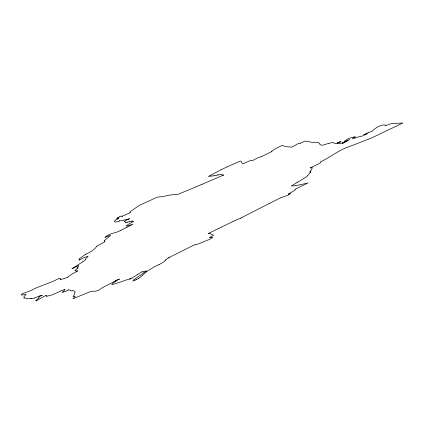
<?xml version="1.0" encoding="UTF-8"?>
<svg xmlns="http://www.w3.org/2000/svg" width="424" height="424" viewBox="0 0 424 424"><rect width="100%" height="100%" fill="white"/><g stroke="black" fill="none" stroke-linecap="round" stroke-linejoin="round"><path stroke-width="0.64" d="M309.88 172.075L310.564 171.847L310.267 172.398M320.894 161.639C330.434 157.251 338.967 149.868 349.355 146.593A12.614 2.343 -23.9 0 1 350.394 146.179L371.429 138.049L402.8 123.008L391.479 123.591L385.337 125.7L385.485 125.181C381.309 123.967 376.12 127.719 372.738 130.412L372.389 131.228L368.44 132.516M133.422 221.217L131.408 221.132M61.014 290.906L52.247 294.876L46.105 296.456L46.831 295.221L45.654 295.496L36.172 300.87M320.878 161.708L320.125 163.097L310.336 167.883M24.078 297.637L23.988 298.183L25.562 297.934L26.749 298.819L31.519 298.183L31.005 298.803L34.482 298.051M39.448 296.567L42.31 295.327C39.851 295.353 38.865 296.371 34.487 298.051M165.471 260.219L165.699 259.939M310.257 172.414L307.533 175.812M129.813 279.056L131.901 278.096M307.495 175.859L306.006 177.158L297.224 182.437M133.38 221.323C128.165 224.45 120.851 228.674 132.919 224.015L130.592 225.589L126.84 227.28M311.015 170.247L309.886 172.065M39.39 296.731L38.738 297.351L38.934 297.696M311.052 170.188L312.44 167.729L310.352 167.872M165.429 260.278L164.327 261.47A1.558 0.292 -23.9 0 0 164.3 261.555L159.572 264.343M104.182 240.763L104.357 241.367L105.02 241.431L104.521 241.924L96.746 246.19M115.074 220.406C112.503 223.347 118.285 221.72 119.277 220.936M67.432 277.365L72.435 273.803L77.746 270.915M82.85 261.772L85.876 259.483L85.288 259.35L86.178 258.089L87.789 256.986L87.964 256.239L83.767 257.654L79.818 259.912L78.986 260.05L79.606 259.366L78.981 259.059L85.659 254.183M82.823 261.799L71.921 268.747C74.189 267.979 82.495 262.695 76.961 267.995C79.118 267.215 77.359 268.615 77.38 268.641C74.02 271.323 74.216 270.083 76.633 271.074L77.746 270.915M24.083 297.627L24.041 296.53L26.171 294.436L21.279 295.062L21.412 294.495L22.626 293.567L30.242 290.806L36.697 287.705L52.327 281.658L59.307 278.361L60.245 278.748L60.033 279.013L60.833 279.082L60.452 279.538L60.733 279.591L67.39 277.418M64.888 289.343C64.045 290.302 64.088 291.701 62.286 292.141C62.72 292.47 65.98 291.341 68.725 289.809M110.267 235.702C110.627 234.716 100.997 239.629 106.859 236.009M168.089 258.036L166.717 259.101M110.32 235.707L104.278 240.694M96.704 246.233C95.024 249.556 89.374 252.746 85.627 254.183M138.367 278.436L140.81 276.883M165.71 259.923L166.436 259.34M142.628 275.102L140.932 276.782M142.676 275.065C147.017 270.994 152.243 267.708 157.664 265.175M138.362 278.441L136.682 279.517M129.426 218.678C128.446 219.192 126.866 219.743 126.278 219.59M36.157 300.886C34.275 300.812 39.151 298.655 38.934 297.701M129.405 218.694L124.375 221.466L125.372 222.081M115.105 220.379C116.218 219.436 121.402 217.576 116.637 218.927L118.635 217.825L117.294 218.069L119.229 216.961M119.271 216.929C119.992 216.123 122.875 215.631 122.022 216.468M106.917 235.967C110.871 232.924 116.335 233.078 120.564 230.492M131.959 278.059L137.562 274.482M130.269 278.817L129.871 279.019M137.567 274.476L142.475 271.455L143.058 271.683C141.886 273.125 145.427 270.501 146.529 271.005L133.814 279.734L134.191 279.84L132.85 281.086L135.505 280.031M288.346 194.075L290.8 193.445L287.589 195.411L281.271 197.499M168.121 258.015L168.789 257.638M297.341 182.368L291.283 185.977L294.505 185.792M288.357 194.07L294.85 190.249L295.173 189.629L294.828 189.369L308.062 182.935L300.012 184.8M296.01 185.558L299.837 184.811M295.925 185.606L294.866 185.765M210.633 175.271L221.042 169.775M169.351 257.331L168.837 257.612M242.046 217.38L269.256 203.488M169.377 257.315C177.651 253.446 186.767 248.422 195.416 244.494M241.982 217.417L240.249 218.323M118.503 279.31L101.575 288.145L98.607 290.345L95.58 291.193L92.824 291.177L89.538 291.945L73.023 298.772L75.318 296.456L73.023 296.583L74.513 294.442L74.126 293.498L75.318 291.956L74.136 290.88L72.833 290.726M210.527 175.329L208.359 176.442L213.134 175.896M135.733 279.935L136.613 279.554M208.306 233.55L209.742 233.38L213.59 235.357L209.286 237.445L211.237 237.657M126.787 227.306L120.633 230.455M208.507 233.449L218.508 228.52M281.26 197.499L269.277 203.488M240.302 218.291L237.037 219.706M221.519 227.036L224.439 225.61M221.423 227.084L218.551 228.499M61.024 290.864L64.867 289.348M227.407 224.185L233.486 221.222M337.281 142.983L336.566 143.328C335.395 143.392 333.683 143.503 333.259 142.268L328.404 143.556M337.361 142.941L339.99 141.706M226.994 224.381L224.762 225.457M221.084 169.754L226.93 166.971M216.224 175.271L217.719 174.921M300.287 143.264L305.01 141.022L312.578 142.411L317.396 142.273L318.822 142.777L319.823 144.059M227.041 166.913L240.249 161.094C242.851 160.988 240.551 163.33 243.159 163.802L250.828 160.346L252.312 160.664L257.797 157.834L261.756 156.514M236.783 219.818L233.497 221.217M157.94 265.058L159.535 264.359M201.946 184.345L196.079 186.798M201.946 184.339L223.851 174.932L222.542 175.027L220.962 174.397L218.609 174.911M130.311 278.759C124.995 280.153 117.787 283.306 111.719 284.621L112.89 283.227L116.123 281.086L115.519 280.964L119.552 279.082L118.63 279.289M195.888 186.878L178.43 194.192L169.457 195.104L163.219 196.498L157.272 197.192L139.136 205.444L129.718 212.058L130.666 212.461L121.942 216.431M261.804 156.493L271.842 151.569L271.54 151.453L274.757 149.116L282.114 145.347L285.379 146.593L291.866 147.154L298.692 143.291L300.277 143.264M126.235 219.606L124.004 220.12M368.377 132.537L363.797 134.758L367.274 133.666C364.741 134.79 362.101 136.586 359.292 136.655L355.031 137.975M127.391 222.303L125.79 222.886L125.382 222.086M340.032 141.69L340.981 141.738L337.006 143.392L340.127 143.598L346.143 141.362L342.099 143.37L343.217 143.153L349.853 139.565L344.14 141.483L348.411 138.574L354.453 136.857L355.238 136.894L352.249 138.643L354.983 137.986M127.428 222.293L129.421 221.678M129.426 221.678L131.403 221.132M328.229 143.598C326.114 143.646 321.26 146.942 319.829 144.065M216.039 175.335L214.973 175.531M214.851 175.557L213.293 175.875M217.772 174.916L218.54 174.932M195.485 244.484L197.727 244.166L209.016 239.592L212.832 237.594L211.306 237.657M123.999 220.114L119.685 220.936M119.287 220.936L119.674 220.936M72.753 290.721L70.686 290.869L70.654 290.392L68.757 289.793"/></g></svg>
